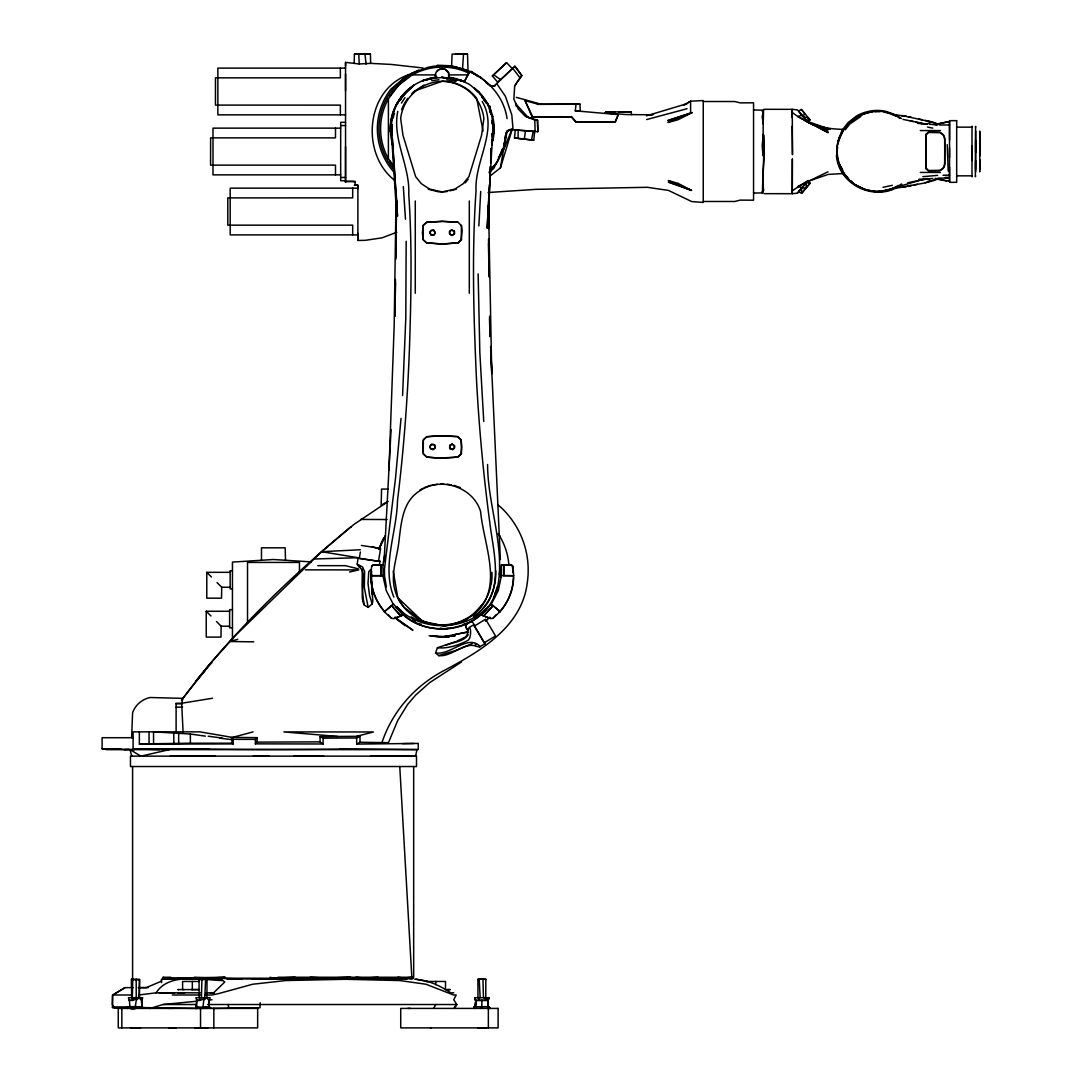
<?xml version="1.0" encoding="UTF-8"?>
<svg xmlns="http://www.w3.org/2000/svg" width="1082" height="1082" viewBox="0 0 1082 1082"><rect width="100%" height="100%" fill="white"/><g stroke="black" fill="none" stroke-linecap="round" stroke-linejoin="round"><path stroke-width="1.5" d="M257.124 737.626L255.379 739.371L255.379 743.848L257.11 742.117L257.124 737.626L232.441 737.424L200.021 731.865L133.1 731.865L133.1 748.812L159.406 749.65M353.598 181.397L345.55 181.397L345.55 182.303L345.55 146.625M345.55 90.942L345.55 73.995M345.55 66.002L345.55 62.364L359.238 63.987L370.653 63.365L391.346 64.447L423.116 68.004M345.537 181.478L355.126 181.492L355.126 185.252L357.885 185.265L357.885 188.62M396.837 232.251L382.095 237.824L365.189 240.339L357.872 240.461L357.885 236.282M413.676 766.529L413.676 977.249L277.898 977.249M454.44 231.48L452.1 229.925L449.639 231.372L449.571 233.698L451.708 235.403L454.44 233.901L454.44 231.48L451.397 230.02L449.53 231.521L449.625 233.861L452.114 235.47L454.494 233.712L454.075 230.899M475.553 1003.528L474.836 1008.41L474.078 1006.787L488.104 1006.72L490.011 1008.383L487.617 1008.41L488.036 1000.295L475.512 1000.431L474.755 997.699L488.996 997.699L488.239 1000.431L475.512 1000.431M690.6 111.676L690.6 101.208L703.246 100.545L703.246 202.456L691.79 201.59L668.473 190.418L647.374 187.308L536.104 189.336L488.077 192.528M949.536 157.647L949.536 147.828M949.536 140.105L949.536 121.4L935.064 124.66M972.001 160.569L972.001 146.084M979.778 160.866L979.697 171.862L979.765 171.105M979.792 166.344L979.792 169.59L979.792 168.156M979.792 153.144L979.792 137.901L979.724 144.393C979.792 123.984 979.683 186.185 979.792 160.853L979.778 164.789M357.885 240.353L357.885 233.401M926.192 134.1L926.192 168.9L928.194 170.794L940.028 170.51L942.571 168.927L944.64 165.695L944.748 151.669L944.654 137.346L942.571 134.073L940.028 132.477L928.194 132.207L926.192 134.1L926.192 168.9M945.208 177.421L949.536 177.407L949.536 167.128M949.536 181.303L949.536 178.138L938.229 178.097M975.653 175.893L975.355 176.718L975.599 126.351L975.585 127.216M979.792 153.428L979.792 149.681M139.456 997.699L139.537 979.44L138.226 979.237L131.544 979.278L131.666 997.699L139.078 997.699L142.04 1000.431L142.689 997.699L128.447 997.699L129.096 1000.431L133.059 1000.35L139.118 997.699L139.537 979.44M153.563 743.726L190.364 743.212L190.391 734.015L153.549 731.865L153.563 743.726L139.362 744.132L139.362 731.865M206.919 997.699L207 979.44L205.688 979.251L199.047 979.481L199.129 997.699M481.869 1000.295L481.855 1006.679L480.422 1008.41M485.764 997.699L485.845 979.291L479.258 979.251L477.906 979.291L477.974 997.699M764 135.345C765.177 154.591 762.431 173.837 762.512 192.934L753.559 193.042M396.093 195.463L394.186 325.344L388.965 470.143M488.158 213.56L488.09 225.11L490.538 166.493M475.566 1001.918L474.984 1008.397L474.078 1006.787L475.647 1006.747L475.701 1000.295M979.737 134.493L979.724 131.138L979.765 146.719M370.72 575.678L380.85 575.692L380.837 564.831L373.344 564.669L371.667 566.184L370.72 575.678L383.136 575.651L382.906 564.696L384.61 555.418M396.539 204.038L395.823 259.382M454.467 445.757L454.44 448.043L452.56 449.544L449.666 448.381L449.706 445.513L452.154 444.188L454.467 445.757L454.386 448.016L452.56 449.544M512.936 566.305L510.988 564.926L501.439 564.831L501.439 575.597L513.666 575.732L512.936 566.305L511.204 564.669L503.698 564.75L503.712 575.597L513.666 575.732A53.884 53.884 0 0 1 500.127 611.56L493 618.268L490.728 618.661L483.586 616.01L493.04 605.704L500.249 611.803M395.457 279.467L394.944 316.35L395.471 282.835M395.769 257.678L396.567 200.67M762.188 191.636L762.512 192.934L763.649 190.473L762.702 181.221L763.933 151.507L762.972 155.619L763.31 110.161L753.559 109.958M475.647 1006.747L475.674 1001.905M217.036 582.562L221.715 587.255L221.526 598.17L206.784 598.17L206.784 572.324L230.155 572.324M216.495 621.514L221.161 626.207L220.971 637.109L206.229 637.109L206.229 611.276L229.6 611.276M518.048 138.361L518.197 130.219L515.275 130.178L514.505 137.969L531.533 139.957L533.237 131.395L534.67 131.531L533.751 140.227L531.762 139.997M137.86 1008.397L135.318 1006.612L127.473 1008.41L129.123 1006.693L135.318 1006.612L141.796 1006.787L143.703 1008.397C140.268 1004.258 134.695 1011.237 130.029 1008.397L129.394 1000.295L133.059 1000.35L132.004 997.699M132.315 997.699L132.761 979.724L131.544 979.278L131.625 987.636M371.383 581.034L372.817 600.983L372.208 603.945L368.164 607.381L364.404 605.203L363.295 599.293L362.078 586.417L362.308 569.213M124.227 749.65L128.826 749.299M199.047 979.481L201.915 979.602L201.428 997.699L199.521 997.699L200.373 1000.35L206.594 997.699L209.259 1000.823L209.286 1006.787L207.933 1008.316L195.666 1008.41L196.721 1006.747L196.856 1000.295L200.373 1000.35L196.667 1000.35L195.91 997.699L210.151 997.699L209.259 1000.823M354.193 62.715L354.423 54.127L370.423 54.127L370.653 63.365M806.252 182.601L806.104 187.835L801.613 193.326L798.678 191.676L806.252 182.601L810.107 183.196L806.104 187.835L801.573 188.133L801.613 193.326L810.107 183.196L807.415 181.221M979.737 159.419L979.792 163.72M500.547 577.301L500.858 566.576L499.451 573.041M947.223 144.65L948.197 171.051M496.381 589.352C486.751 632.294 421.196 643.127 396.255 606.664L401.354 610.816M131.598 737.708L132.613 712.74A24.304 22.844 0 0 1 149.938 697.511L182.817 698.363L193.786 684.135M392.428 125.201L390.413 131.477C389.493 113.218 398.785 95.148 414.054 85.126L401.016 97.218L414.054 85.126M478.853 225.922L480.719 191.406M979.792 161.854L979.832 160.88M133.316 987.636L125.012 987.636L112.771 994.994L112.393 1004.515L114.53 1007.761L128.893 1007.761M451.6 65.813L452.087 54.127L467.505 54.127L468.006 70.452L451.6 65.813L437.317 65.231M490.687 163.139L491.309 148.072L490.673 159.744M260.207 1002.73L259.991 1007.761L228.004 1007.761M207 979.44L205.634 979.305L204.741 997.699L206.54 997.699L203.727 1000.295L203.024 1006.787L200.806 1008.208M808.24 180.478L797.393 193.178L792.281 193.692L792.349 159.095L792.281 193.692L764 193.664M979.751 156.106L979.71 151.805M384.069 561.585L390.088 447.907M390.223 445.77L391.062 429.513M461.284 239.744L462.068 230.926L461.432 225.421L461.284 239.744L457.902 242.923L442.322 243.95L426.646 242.923L423.197 239.825L422.413 232.941L423.224 225.313L426.511 222.229L442.267 221.283L458.024 222.229L461.284 225.556M461.432 453.764L461.216 439.833L457.443 436.452L438.102 435.762L426.714 436.695L423.333 439.833L423.278 453.967L426.673 457.159L438.399 458.065L457.889 457.159L461.432 453.764L457.754 456.983A129.826 129.826 0 0 1 426.795 456.983L423.414 453.804L422.805 446.88L423.427 439.941L426.795 436.763L442.24 435.762L457.754 436.763L461.121 439.941L461.811 446.947L461.108 453.818M489.389 184.792L487.157 228.207L492.986 128.312L491.918 115.99L487.617 104.278L478.379 91.645L469.453 84.41L461.987 80.717L448.678 77.525L448.53 72.9L445.311 69.532A6.735 6.735 0 0 0 436.858 71.547M489.646 179.774L490.335 166.425M402.572 395.539L405.804 317.973L406.169 241.259M485.75 82.502L490.471 85.843L494.095 85.938L514.91 66.259L521.808 75.564L514.667 85.978L513.882 99.233L518.251 109.052L525.189 116.166L534.792 120.075L537.578 120.291L537.835 131.734L510.055 129.542L506.241 132.396L503.482 147.693L497.138 161.867L489.47 171.646M462.555 68.707L463.515 54.1L467.505 54.127M195.815 1008.41L196.667 1000.35M792.173 117.627L792.254 109.35L797.583 109.931L808.119 122.347L827.973 131.057L803.831 119.94L808.119 122.347L827.879 129.272L815.76 125.688M371.667 571.147L371.153 577.815A53.654 53.654 0 0 0 383.285 609.883M401.03 418.396L395.444 478.839L384.502 568.55L384.529 575.976L386.382 586.985M371.626 574.163L371.735 593.964M423.224 225.313L423.265 239.744L426.646 242.923M975.585 140.133L975.626 152.481M492.445 134.182L492.986 128.312M763.283 134.344L762.188 145.583L762.972 155.619M975.599 160.488L975.545 169.428M392.414 138.293L397.513 216.143L391.643 129.854C390.561 114.584 397.162 99.179 408.766 89.224L400.34 99.706M161.543 979.71L161.38 981.225L146.259 987.609L139.686 987.623M489.632 176.393L500.439 167.832L504.78 141.958M505.132 138.604L505.483 135.25M495.718 570.701C496.584 588.933 488.361 606.447 473.294 616.875C506.281 595.83 493.69 554.728 489.862 523.106C483.451 475.025 478.934 426.714 476.432 378.267C473.632 315.836 471.725 253.174 476.039 190.757C474.349 160.691 498.91 130.083 482.207 101.438M433.233 449.49L430.893 448.935C428.215 446.406 431.88 442.43 434.761 445.054L434.91 448.016L433.233 449.49L430.501 448.489L429.892 446.758M575.259 110.824L576.057 104.291L579.925 104.115L580.277 110.675L575.259 110.824L618.282 114.611L615.252 122.023L575.732 122.144L571.269 116.883L532.155 117.005L525.054 100.612L538.146 104.224L576.057 104.291M763.5 112.501L763.202 123.984L762.188 116.545L763.933 109.309L792.254 109.35L792.47 154.672L792.173 126.31M364.404 605.203C358.047 595.127 368.867 573.027 358.967 566.927L357.195 564.114L358.156 557.73L321.584 551.698L235.376 635.526L208.637 665.376L181.505 700.23L182.817 698.363M379.363 565.169L379.985 560.949M135.318 1006.612L136.264 1000.268L139.118 997.699L142.04 1000.431L141.864 1006.774L141.417 1000.255M524.27 139.078L525.568 130.679L533.237 131.395M490.782 152.048L491.309 148.721M491.823 145.394L492.621 140.403M492.892 136.021L494.203 127.838L492.892 121.59M360.347 552.023L359.292 558.366L378.484 561.315L380.607 548.385L361.361 545.423M491.837 142.865L492.364 139.727M492.892 136.602L494.203 127.838M489.078 172.768L493.771 168.305L504.077 148.653L507.201 130.395M807.605 121.955L808.335 117.803L803.236 116.802L798.543 111.162L801.37 109.485L804.562 113.312L803.236 116.802L807.605 121.955L810.039 119.859L808.335 117.803M497.409 586.173L496.259 592.72C507.282 551.698 487.522 506.403 487.59 464.462M499.424 574.745L500.858 566.576M435.194 232.873L434.031 230.304L430.974 230.466L429.879 232.414L431.055 235.01L434.098 234.835L435.194 232.873L433.598 230.06L430.798 230.642L429.825 232.684L431.488 235.24L434.274 234.645L435.248 232.616M491.647 142.594L492.215 139.524M492.783 136.454L494.203 128.785L492.892 122.252M510.055 129.542L506.552 132.234L503.63 147.909L497.057 162.341L489.416 171.943M397.77 111.378C392.009 139.362 410.064 165.749 408.753 194.043C412.188 245.262 411.146 296.644 409.469 347.904C407.562 398.96 403.748 449.963 397.486 500.668C396.878 532.56 381.391 566.184 393.848 597.088M357.195 564.114L362.578 566.982L364.607 571.539L364.309 587.621L368.164 607.381M495.258 592.449L494.203 597.291L498.288 587.783M182.912 698.269L181.668 703.259L183.088 732.014M390.413 131.477L392.171 125.052M379.376 549.44L381.189 543.178L385.408 535.482M839.903 135.872C834.29 149.397 837.373 166.614 847.22 177.232M500.439 167.832L512.354 128.758M400.502 100.099L401.503 96.961L400.232 99.95M485.412 643.506L479.624 646.914L476.526 646.441C464.651 641.153 451.87 657.207 438.697 655.624L435.573 652.96L437.412 647.753L455.549 641.626M488.144 1000.079L488.996 997.699L487.982 1000.295L488.361 1006.625L490.268 1008.41L488.104 1006.72L488.144 1000.079L485.439 997.699L483.451 997.699L482.951 979.251L477.906 979.291M360.008 742.279L360.008 736.315L356.668 737.978L356.668 744.078L360.008 742.279L388.465 742.658L397.716 720.531L407.522 704.585L415.664 695.077L429.797 682.539L461.608 661.927M371.992 546.735L378.971 548.817L385.449 536.253M504.077 148.653L512.205 128.731M381.905 742.752C392.13 711.631 414.798 685.907 443.701 670.732C479.488 651.729 521.889 627.438 527.272 582.738A85.965 85.965 0 0 0 501.074 507.526L497.72 504.591M494.095 85.938L489.727 85.6M394.538 113.38L390.737 122.347L393.577 116.464M464.327 637.69A5.829 5.829 0 0 0 467.37 633.795L467.424 631.32C470.805 620.446 472.455 638.867 467.41 640.639C458.227 645.237 447.813 648.835 437.412 647.753M797.393 193.178L799.53 190.554M138.577 994.994L156.106 992.83C169.292 972.042 201.901 980.211 222.946 980.576L224.772 981.983L213.587 992.83M378.971 548.817L383.745 537.943M571.269 116.883L532.155 117.005M843.04 130.868L838.32 141.269L841.782 130.827L847.963 122.699L856.308 116.166A41.292 41.292 0 0 1 885.847 111.338L896.451 115.192L901.374 118.56M615.252 122.023L618.282 114.611M468.236 634.688C463.732 641.64 453.561 642.329 446.271 645.021M384.299 611.803L391.508 605.704L400.962 616.01L393.834 618.661L391.576 618.309L384.299 611.803L393.496 604.121L403.18 615.239M490.714 85.83L481.165 77.796L471.225 71.453L469.358 71.426L464.435 81.732L449.666 77.377M403.491 95.865L404.911 92.93L396.134 104.94L398.23 102.33M469.926 71.655L464.205 81.705A51.936 51.936 0 0 0 450.694 77.539M429.852 447.015L431.15 444.377M481.368 615.239L491.296 604.148L498.302 590.61L501.439 575.597M575.732 122.144L614.982 121.671M454.629 1008.41L456.875 1004.515L453.71 999.754L456.212 994.994L453.561 994.994L425.983 984.241L399.677 980.549L345.266 979.291L285.743 980.549L252.688 984.241L218.564 993.601L211.977 994.994L205.364 994.994M453.967 1008.41L455.427 1005.814M433.612 1008.41L435.816 1004.515M391.576 618.309L388.113 614.562M516.073 83.53L521.808 75.564L514.91 66.259M401.408 103.101L405.006 97.678M514.667 85.978L515.952 84.098M212.64 1008.41L228.6 1008.262L228.802 1007.112M393.997 166.209L388.397 158.784A61.674 61.674 0 0 1 388.397 98.773L398.663 85.167L412.269 74.901L435.708 74.901M483.181 604.081L472.523 615.306L483.113 603.945M845.218 129.813L849.843 124.011L860.839 116.464M452.722 449.476L449.855 448.692L449.706 445.513M194.665 683.04L205.039 670.813M465.165 182.899L468.141 179.26M652.189 114.773L626.721 114.584L605.176 112.988L606.082 111.906L615.009 111.892M458.024 222.229L442.267 221.431L426.646 222.378L423.224 225.583M370.571 569.632L368.786 571.756L368.015 583.374L369.517 595.316L372.208 603.945M202.375 673.383L195.585 681.471C241.11 624.422 294.52 573.406 350.595 527.042L351.38 527.232M483.586 616.01L493.04 605.704M457.902 242.923L461.635 239.19M203.457 672.098L211.802 662.698M762.188 111.365L763.31 110.161M354.314 182.303L355.126 181.492M926.557 134.452L928.505 132.504L940.028 132.477L943.639 135.223L944.735 139.213L944.735 163.788L943.639 167.778L940.028 170.51L928.505 170.483L926.557 168.535M514.721 66.557L512.814 68.437L519.752 77.444M477.649 617.24L488.334 606.623M496.435 614.562L493 618.268M498.856 612.223L501.264 609.883A53.654 53.654 0 0 0 513.395 577.815M506.538 62.661L492.364 75.997L497.72 82.218L505.429 75.28L512.232 68.504L506.538 62.661L492.364 75.997M127.473 1008.41L129.245 1006.72M472.523 615.306L478.934 609.247M395.525 86.114L407.914 75.037L418.802 70.046M394.159 169.915A63.297 63.297 0 0 1 398.703 82.868L407.914 75.037C365.31 90.171 360.509 154.55 395.241 180.816M466.585 619.147C507.904 595.276 483.87 547.763 480.584 511.421C473.105 486.995 440.82 476.31 419.951 490.768C401.598 501.75 401.165 525.095 398.609 543.854C396.661 558.785 390.805 573.933 394.66 589.014C401.774 619.364 439.955 634.674 466.585 619.147L459.309 622.299L467.154 620.338L444.797 626.113L417.3 620.257L411.146 616.902M391.508 605.704L393.496 604.121M407.914 75.037L390.873 89.13A64.92 64.92 0 0 0 393.523 171.646M383.109 564.831L373.56 564.926L371.667 566.184M485.845 979.291L482.951 979.251M537.835 131.734L537.416 120.305M791.997 190.973L806.942 181.221M412.621 92.606L424.049 85.126M605.176 112.988L606.623 111.892M388.181 501.439L353.882 524.459L321.584 551.698L360.401 549.751M398.703 82.868L411.85 73.306L427.742 67.409A63.067 63.067 0 0 1 470.332 72.291M432.719 449.612L434.964 448.043L434.477 444.824L431.218 444.553M369.016 978.223L402.693 978.223L411.836 977.249L413.338 978.223L411.917 979.196L397.919 977.249M449.612 445.649L452.114 443.972L454.508 445.919M490.011 1008.383L488.361 1006.625M901.861 184.238C877.773 203.091 838.929 186.429 836.413 155.632M479.624 646.914L480.192 646.549C468.195 633.565 450.639 655.57 435.573 652.96M901.13 184.183C876.934 202.415 838.469 184.833 837.103 154.401C833.654 122.239 874.08 99.044 899.981 118.425M474.403 626.045L485.588 619.229L495.542 635.959L484.303 642.735L474.403 626.045L475.417 627.398M685.055 104.535L690.6 101.208L683.54 105.279M469.29 627.384L474.024 624.598M387.085 501.832L381.148 505.28L381.581 489.078L388.384 489.078M141.701 1007.761L151.466 1007.761L150.317 1008.41L142.202 1007.369M419.762 490.146L422.656 488.509M125.012 987.636L112.393 995.278L112.46 1007.477L128.46 1007.734M151.466 1007.761L150.236 1008.41L162.868 1004.515L197.235 1001.188M828.028 171.795L797.84 186.415L802.019 187.686M457.01 640.977L464.327 637.69M926.462 124.105L931.521 121.982L938.175 124.606M400.367 979.196L402.693 978.223M933.009 180.897L937.012 179.26M895.084 188.363L925.962 182.75L937.932 178.489M393.889 618.39L403.234 614.982M424.117 487.698L430.514 485.385M808.281 181.289L828.149 174.405L843.121 173.553M882.479 191.352L920.133 180.234M436.871 77.336L422.562 80.717L435.546 77.282L435.451 73.819C436.641 69.803 441.213 67.53 445.108 69.153L448.665 72.508L449.003 77.282M467.424 631.32L468.492 632.591M646.495 115.815L687.07 103.656M237.742 639.327L229.79 641.491L253.756 641.856M391.752 605.582L400.543 615.861L403.302 615.063M270.135 979.196L273.489 978.223L295.197 977.249M438.697 655.624L456.834 650.147L472.415 643.492M422.562 80.717L436.966 77.268M646.657 119.561L687.07 108.714M232.441 737.424L253.039 731.919M450.031 190.811L456.252 189.188M448.137 628.29L445 629.102L440.279 628.128M463.813 624.179L468.506 622.948M356.722 736.315L373.466 731.973L283.89 731.919L337.692 736.45L360.008 736.315M802.046 115.355L797.718 116.45L792.038 112.339M937.093 123.943L948.089 121.847M169.292 749.65L140.944 756.142L129.975 749.65L131.774 756.142M349.554 571.999L358.832 569.889L305.367 569.862M907.987 186.09L911.125 185.387M908.014 186.361L911.139 185.685M914.263 184.995L917.387 184.319M925.205 182.601L931.453 181.235M883.047 187.294L892.312 185.306M935.091 178.327L949.536 181.33M429.189 635.756L442.267 637.055L449.422 636.635L430.744 636.013L442.267 637.028L467.546 632.05L453.304 634.877M442.267 637.028L455.13 635.797L442.267 637.055L448.584 635.797M922.865 176.65L937.567 175.379M378.159 977.249L347.322 979.196L310.277 977.249M431.907 485.155L437.466 484.236M212.518 698.242L181.668 703.259L176.109 703.259L176.109 731.959M887.862 189.986L876.055 191.798L865.37 189.62A39.926 39.926 0 0 1 855.105 184.738L865.37 189.62M907.73 182.763L926.422 178.936L931.656 180.965M132.761 979.724L138.875 979.846M451.397 230.02L452.1 229.925M921.729 179.801L926.557 179.112M431.704 80.704L438.9 79.73M899.913 187.429L906.459 186.713M647.225 115.179L653.447 114.503M901.428 186.97L904.755 186.618M579.925 104.115L537.483 104.386M208.704 1000.066L211.977 999.754M928.153 178.882L932.765 178.435M458.633 242.652L442.579 244.153L427.688 242.882M918.821 179.314L927.707 178.557M428.905 78.648L442.308 77.525L447.231 78.323M417.3 620.257L419.559 620.067M185.969 979.196L225.218 977.249L164.505 978.223L163.179 977.276L163.314 979.21L179.49 979.196M201.915 979.602L205.634 979.305M130.773 1027.886L139.253 1027.886L131.598 1027.886L133.072 1027.886M208.988 1000.39L209.191 1006.787L211.098 1008.397L196.437 1006.706M350.554 977.127C298.47 979.629 246.236 979.886 194.151 977.249M313.834 559.002L358.156 557.73M939.649 125.052L949.536 124.917M446.92 191.636L438.521 191.825L428.296 189.188M128.203 1007.126L112.46 1007.477L128.866 1007.558M364.823 54.127L360.347 54.127M356.668 737.978L323.112 738.167L320.056 736.653L320.069 741.873L323.112 743.983L323.112 738.167M190.364 743.212L232.373 743.199L233.144 743.929L233.144 739.344L231.332 737.532L232.373 743.199M868.413 112.258L871.578 112.203M943.017 175.257L949.523 175.162M402.463 743.604L418.247 743.429L418.261 749.501L339.856 748.825M509.135 129.705L513.071 129.664L511.813 114.963L505.443 96.406L496.719 83.584M320.056 736.653L337.692 736.45M413.906 743.483L356.668 744.078M205.986 992.843L213.979 992.83M447.082 989.611L450.315 989.584L446.852 989.611M131.571 1027.9L137.252 1027.886M233.144 743.929L139.362 744.132M204.187 1027.9L206.824 1027.886M201.333 1027.886L206.067 1027.886L201.333 1027.886L203.943 1027.886M477.892 1027.873L485.548 1027.886M370.423 54.127L354.423 54.127M455.481 54.127L463.515 54.1M620.04 111.892L618.999 111.906L631.131 111.906L631.604 114.611M631.131 111.906L606.082 111.906M320.069 741.873L257.11 742.117M196.031 1027.886L198.588 1027.873L194.814 1027.886M163.179 977.276L170.807 977.249L161.543 979.237L161.543 982.591M184.062 989.584L177.8 989.584L178.76 989.597M184.522 992.816L177.732 992.83M478.366 997.699L480.137 997.699L479.231 979.575M131.666 1027.886L130.57 1027.886L139.362 1027.886M430.528 1027.886L431.299 1027.886M484.344 1027.886C489.389 1027.9 468.168 1027.873 483.559 1027.886M345.55 68.112L217.861 68.112L217.861 114.854L345.55 114.854M448.935 74.901L467.519 74.901M703.246 101.519L734.732 101.519L740.21 102.871L753.559 102.817L753.559 200.184L740.223 200.129L734.732 201.482L703.246 201.482M345.55 122.293L340.681 122.293L340.681 180.708L345.55 180.708L345.55 62.364M340.681 125.539L345.55 125.539M956.677 127.149L972.001 127.149M340.681 128.136L212.992 128.136L212.992 174.865L340.681 174.865M920.282 130.557L940.474 130.557M212.992 165.127L335.488 165.127L335.488 174.865M920.282 172.444L940.474 172.444M956.677 175.839L972.001 175.839M340.681 177.462L345.55 177.462M354.314 185.252L357.885 185.252L357.885 234.889L230.182 234.889L230.182 188.146L357.885 188.146M317.783 565.656L345.388 565.67L358.304 568.848M232.454 570.701L230.155 570.701L230.155 588.879L232.454 588.879M221.715 587.255L230.155 587.255M232.454 609.653L229.6 609.653L229.6 627.831L232.454 627.831M221.161 626.207L229.6 626.207M176.109 703.827L182.141 703.827M176.109 707.141L182.533 707.141M132.653 737.708L102.1 737.708L102.1 748.812L134.222 749.65M255.379 743.848L323.112 743.983M102.1 748.812L121.252 749.217M133.1 748.812L208.894 748.839M370.544 756.142L416.502 756.142L416.502 766.529L130.476 766.529L130.476 756.142L323.64 756.142M170.266 756.142L215.223 756.142M293.844 756.142L415.569 756.142L417.016 749.65L106.279 749.65L106.266 748.812M171.199 978.223L164.505 978.223L197.343 979.196M177.894 978.223L204.674 978.223M213.046 978.223L216.4 978.223M219.768 978.223L281.847 978.223M286.865 978.223L320.313 978.223M323.667 978.223L330.375 978.223M335.406 978.223L362.294 978.223M405.736 978.223L413.338 978.223M203.93 979.196L222.053 979.196M227.004 979.196L241.908 979.196M251.876 979.196L293.547 979.196M301.905 979.196L313.631 979.196M318.69 979.196L337.219 979.196M343.954 979.196L350.568 979.196M360.333 979.196L406.967 979.196M198.831 981.469L182.601 981.469L182.601 989.584L198.831 989.584M426.038 981.469L445.513 981.469L445.513 989.584M138.293 987.636L148.261 987.636M191.568 989.584L198.412 989.584M159.23 992.83L174.662 992.83M209.962 992.83L214.182 992.83M156.106 992.83L200.278 992.83M453.845 992.83L450.775 992.83C440.009 985.688 427.742 979.792 414.649 979.21M112.771 994.994L132.126 994.994M172.309 994.994L200.413 994.994M162.868 1004.515L196.207 1004.515L196.545 1008.41L150.087 1007.761L172.173 1008.41M207.568 1004.515L456.875 1004.515M203.024 1006.787L209.286 1006.787M139.213 1027.886L140.498 1027.886M168.603 1027.886L176.204 1027.886M204.106 1027.886L207.676 1027.886M196.856 1027.886L200.549 1027.886L200.535 1008.41M207.744 1027.886L199.237 1027.886L200.562 1027.886M233.144 739.344L255.379 739.371M253.134 756.142L269.08 756.156M484.952 1027.886L486.575 1027.886M478.826 1027.886L481.017 1027.886M213.113 165.127L210.584 165.127L210.611 137.874L335.488 137.874L335.488 128.136M132.518 1027.886L134.709 1027.886M360.658 519.428L387.085 519.536M132.91 979.278L131.598 979.264L132.87 979.332M141.985 1007.64L150.182 1007.68M407.833 1008.383L410.349 1008.41M379.904 561.477L358.074 558.217M494.812 85.978L492.472 85.924L494.731 86.019M440.509 484.046L443.823 484.114M501.439 564.831L503.833 564.926M380.715 575.529L383.136 575.651M355.964 977.249L378.213 979.196M518.197 130.219L525.568 130.679M311.237 561.896L273.489 559.502L232.454 562.099L232.454 639.638M843.622 129.38C831.382 129.123 818.885 127.487 807.767 122.171M525.933 116.491L537.578 120.291M936.255 124.822L929.33 124.214M441.591 77.255L461.987 80.717L457.28 79.973M514.505 137.969L533.751 140.227M892.88 114.665L902.861 115.693L931.521 121.982M917.793 123.375L927.179 124.335M946.628 180.992L937.201 179.193M901.509 115.733L906.459 116.288M441.686 77.322L454.589 78.783M415.799 979.237L427.809 981.617M190.391 734.015L205.377 736.152M232.373 739.75L219.741 738.113M815.395 125.444L818.195 125.877L812.528 124.552M451.005 78.959L454.142 79.473M452.154 79.121L461.987 80.717M447.15 484.181L451.275 484.912M446.744 79.77L456.131 81.556M903.024 119.399L924.894 123.794M412.729 620.175L416.665 623.259L421.385 624.233M927.49 127.027L932.765 128.136M908.014 116.626L911.139 117.316M918.956 119.02L922.08 119.71M925.205 120.4L931.453 121.766M910.287 120.873L913.235 121.563M916.17 122.252L922.053 123.646M820.535 126.851L830.219 129.204M540.784 104.129L516.29 97.353M813.218 124.646L828.082 128.596L808.376 121.779M484.006 615.861L481.247 615.063L490.66 618.39M270.189 977.249L273.489 978.223M454.034 485.385L460.432 487.698M359.116 566.4L360.008 566.738M933.009 122.104L937.174 123.74M803.831 119.94L828.217 132.653L797.718 116.45L802.601 119.25M469.358 71.426C488.645 79.892 504.171 97.407 507.052 118.682M471.333 72.426L481.165 77.796M397.473 619.77L412.959 630.238L395.025 617.457L397.473 619.77L395.485 617.376M475.093 644.155L476.039 644.791M488.239 1000.431L488.104 1006.72M493.663 74.793L500.641 79.703M471.225 71.453L477.825 76.47M403.545 612.98L396.255 606.664C417.125 635.432 464.11 636.568 486.4 608.936C461.162 631.793 420.114 631.374 396.255 606.664M412.837 620.148L416.665 623.259M394.876 617.335L405.02 625.694M491.296 604.148L500.127 611.56M491.052 604.121L492.797 605.582M209.191 1006.787L211.098 1008.397M844.92 175.325L847.179 177.421M842.58 169.455L838.996 163.815L842.662 172.728L846.138 176.15M850.79 180.694L855.429 185.252M211.49 577.017L206.784 572.324L207.311 572.851M210.936 615.969L206.229 611.276L206.757 611.803M515.654 103.737L528.381 117.695M842.662 172.728L849.749 180.748L847.057 176.515M571.445 116.477L575.989 121.671M468.114 630.143L466.667 628.453A4.693 4.693 0 0 1 466.707 624.138M810.039 119.859L801.37 109.485M477.635 91.97L474.403 88.075C490.038 100.18 497.341 121.238 492.878 140.457L491.62 133.952M481.936 97.164L488.401 104.968L482.396 96.974M484.912 643.804L473.713 624.787M498.112 534.102L500.046 536.618L498.369 533.953A66.827 66.827 0 0 1 508.919 565.156M478.379 91.645L480.394 94.31M475.404 626.6L472.442 621.907A4.693 4.693 0 0 0 470.237 621.663M489.564 111.027L492.756 116.572L489.673 110.58M393.239 604.148L386.247 590.61L382.906 575.732M481.95 95.595L485.034 101.586M483.654 641.41L484.303 642.735M844.176 173.796L838.266 161.637L839.903 167.128M525.054 100.612L532.493 116.477M478.312 997.699L479.367 1000.35M491.864 122.428L494.19 128.731L491.647 120.697M485.034 99.814L486.048 103.033M474.755 997.699L475.512 1000.35M515.614 103.115L516.357 106.252M491.255 113.772L489.619 105.941L491.255 114.097M391.67 140.457L393.321 148.694M483.086 131.125L476.702 98.34A43.307 43.307 0 0 0 442.267 81.299C420.966 81.867 403.356 97.191 400.651 118.465L402.991 135.372L415.61 176.609L421.317 183.683L429.676 189.134L442.254 191.92L454.873 189.134L463.218 183.683L468.939 176.609L481.558 135.372L483.897 118.465C481.192 97.177 463.569 81.894 442.267 81.231L415.285 90.739A43.307 43.307 0 0 0 411.863 93.769M127.433 1006.801L127.744 1008.397M393.199 571.08L397.73 597.278A49.758 49.758 0 0 0 401.07 602.999M392.239 141.539L391.779 138.604L396.567 212.965L396.364 195.098M392.942 145.935L393.415 148.883M435.546 74.915L435.87 77.525M391.643 129.854L392.211 134.587M485.439 997.699L485.75 1000.444M364.986 54.1L366.108 64.122M228.234 1004.515L228.6 1008.262M936.917 123.862L937.026 125.12M403.315 186.564L405.48 219.186M512.476 566.143L513.003 572.811M483.749 421.398L479.84 352.732L478.136 273.868M391.549 125.039L392.198 134.98M399.758 766.529L411.836 977.249M500.371 559.61L490.66 346.483L491.742 373.642L488.523 205.783M358.778 54.127L359.238 63.987M534.792 120.075L535.117 131.314M285.499 560.26L285.202 547.817L261.479 547.817L261.479 560.26M503.698 564.75L503.901 575.678M380.675 564.763L380.85 575.692M488.983 276.735L488.537 243.477M489.605 318.27L489.875 336.543M488.537 239.014L489.037 275.964M489.605 316.282L489.889 336.434M488.509 213.817L488.672 228.802L488.523 205.499M173.796 733.366L173.85 743.726M979.792 165.762L979.792 167.196M136.17 979.196L136.237 997.685M975.693 131.044L975.693 171.943M972.001 126.188L972.001 176.812M488.361 1008.41L488.361 1027.886M469.304 200.968L469.304 293.263M435.776 981.469L435.776 984.715M415.272 200.968L415.272 293.263M388.397 98.773L388.397 158.784M352.691 188.146L352.691 197.884L227.788 197.898L227.815 225.151L352.691 225.151L352.691 234.889M340.357 68.112L340.357 77.85L215.48 77.85L215.453 105.103L340.357 105.116L340.357 114.854M299.457 572.513L299.457 562.424L247.521 562.424L247.521 622.962M213.844 1008.41L213.844 1027.886M192.339 981.469L192.339 989.584M178.665 733.758L178.665 743.632M149.046 731.865L149.046 743.807M132.586 766.529L132.586 979.196M121.833 1008.41L121.833 1027.886M898.263 185.428A39.926 39.926 0 0 1 883.088 190.987M879.828 191.338A39.926 39.926 0 0 1 866.912 190.067M837.292 151.507A39.926 39.926 0 0 1 837.563 146.868M838.05 143.798A39.926 39.926 0 0 1 871.808 111.946M874.905 111.649A39.926 39.926 0 0 1 879.544 111.649M884.143 112.176A39.926 39.926 0 0 1 895.828 116.18M393.375 166.358A61.674 61.674 0 0 1 389.669 160.975M389.669 96.582A61.674 61.674 0 0 1 407.332 77.958M411.485 75.348A61.674 61.674 0 0 1 469.466 73.427M502.129 149.37A63.297 63.297 0 0 1 498.491 157.864M493.676 165.722A63.297 63.297 0 0 1 489.821 170.55M392.103 142.215A51.936 51.936 0 0 1 434.883 77.377M489.875 617.119A66.827 66.827 0 0 1 485.466 621.217M340.019 749.123A966.51 120.156 0 0 1 208.731 749.136M467.911 630.197A4.869 4.869 0 0 1 466.599 623.976M222.135 738.073A150.114 7.926 6.3 0 1 208.204 736.193M384.421 611.56A53.884 53.884 0 0 1 370.883 575.732M490.66 586.687A49.758 49.758 0 0 1 486.819 597.278M486.061 598.738A49.758 49.758 0 0 1 416.435 617.646M491.945 572.297A49.758 49.758 0 0 1 491.012 585.146M401.625 109.674A43.307 43.307 0 0 1 407.846 98.34M979.792 136.021L979.792 137.211L979.778 133.167L979.792 136.021M692.061 112.582L677.941 119.791L667.932 122.469L692.061 112.582L667.878 120.575L692.061 112.582M543.056 116.721L537.294 116.734L543.056 116.721M590.447 121.901L584.686 121.914L590.447 121.901M562.532 116.721L556.77 116.734L562.532 116.721M609.923 121.901L604.162 121.914L609.923 121.901M462.176 54.1L457.443 54.114L462.19 54.1M570.985 104.142L565.507 104.156L570.985 104.142M956.677 120.657L949.536 120.657L949.536 182.331L956.677 182.331L956.677 120.657M257.651 1008.41L118.263 1008.41L118.263 1027.886L257.651 1027.886L257.651 1008.41M498.099 1008.41L400.732 1008.41L400.732 1027.886L498.099 1027.886L498.099 1008.41M678.103 183.399L668.297 180.586L691.493 190.405L678.103 183.399M678.116 185.293L668.297 182.087L691.493 190.405L678.116 185.293M422.088 620.838L403.816 607.151L397.594 597.44L422.088 620.838"/></g></svg>
